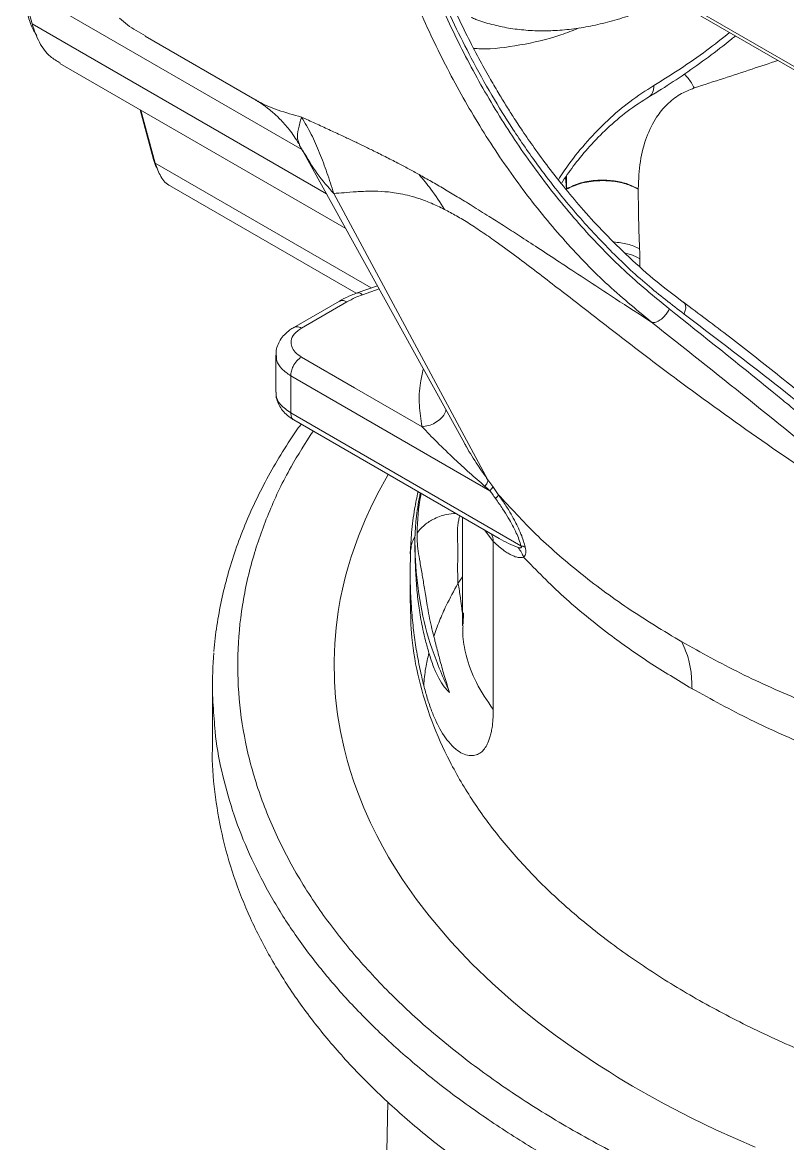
# Model space of a CAD drawing. Header units: millimetres. Extents: x 169 to 14583, y -399 to 10804.
# Drawn here: x 13073.5 to 13224.5, y 7036.6 to 7257.8 of the extents above; entities that cross this region are included whole.
import ezdxf

# ---------------------------------------------------------------- set-up
doc = ezdxf.new("R2010")
doc.units = ezdxf.units.MM
doc.header["$LTSCALE"] = 35

msp = doc.modelspace()

# ---------------------------------------------------------------- linework, layer by layer
at = {"color": 7, "linetype": 'Continuous', "lineweight": 18}
for p, q in [((13265.789, 7226.104), (13173.865, 7279.17)), ((13174.279, 7278.255), (13266.203, 7225.188)), ((13192.664, 7267.638), (13284.588, 7214.571)), ((13073.549, 7264.627), (13075.445, 7257.551)), ((13073.549, 7264.627), (13128.686, 7232.797)), ((13075.445, 7257.551), (13133.567, 7223.998)), ((13097.764, 7255.12), (13119.438, 7242.607)), ((13080.936, 7249.739), (13137.34, 7217.178)), ((13119.454, 7242.634), (13119.577, 7242.56)), ((13099.421, 7230.789), (13096.798, 7240.582)), ((13096.915, 7240.515), (13099.711, 7230.078)), ((13128.254, 7233.741), (13128.125, 7234.116)), ((13128.165, 7233.683), (13128.907, 7232.422)), ((13128.844, 7232.537), (13160.773, 7174.813)), ((13099.539, 7230.722), (13099.421, 7230.789)), ((13099.711, 7230.078), (13142.376, 7205.448)), ((13180.901, 7224.991), (13180.71, 7227.257)), ((13103.004, 7225.391), (13139.408, 7204.376)), ((13180.936, 7225.017), (13180.901, 7224.991)), ((13180.936, 7224.927), (13180.936, 7225.017)), ((13195.078, 7224.927), (13195.078, 7225.017)), ((13134.986, 7224.096), (13165.412, 7167.542)), ((13195.388, 7209.644), (13195.388, 7211.2)), ((13143.588, 7205.882), (13139.622, 7204.459)), ((13143.928, 7205.267), (13140.634, 7204.085)), ((13136.089, 7202.838), (13127.11, 7197.655)), ((13128.61, 7197.506), (13137.589, 7202.69)), ((13123.56, 7192.199), (13123.56, 7184.85)), ((13126.489, 7180.768), (13126.489, 7188.117)), ((13165.791, 7165.428), (13126.489, 7188.117)), ((13126.489, 7180.768), (13171.924, 7154.539)), ((13127.11, 7179.395), (13167.629, 7156.004)), ((13166.347, 7166.231), (13165.412, 7167.542)), ((13167.462, 7164.673), (13166.347, 7166.231)), ((13160.411, 7160.171), (13160.411, 7138.761)), ((13164.728, 7157.679), (13166.464, 7155.422)), ((13151.035, 7154.635), (13151.035, 7153.889)), ((13166.464, 7122.267), (13166.464, 7155.422)), ((13167.517, 7156.073), (13167.632, 7156.01)), ((13150.082, 7152.991), (13150.21, 7153.916)), ((13150.035, 7150.204), (13150.035, 7143.203)), ((13159.499, 7147.115), (13160.411, 7148.389)), ((13160.506, 7139.053), (13160.559, 7141.331)), ((13111.035, 7126.873), (13111.035, 7114.625)), ((13145.668, 7044.834), (13144.727, 7000.842))]:
    msp.add_line(p, q, dxfattribs=at)
at = {"color": 7, "linetype": 'Continuous', "lineweight": 18, "flags": 128}
for points in [[(13180.936, 7224.927), (13180.917, 7224.963), (13180.901, 7224.991)], [(13152.4, 7178.058), (13139.077, 7185.749), (13128.61, 7191.792)], [(13145.747, 7168.636), (13145.301, 7167.895), (13143.934, 7165.401), (13142.554, 7162.668), (13141.19, 7159.693), (13139.873, 7156.474), (13138.426, 7152.362), (13137.821, 7150.377), (13137.443, 7149.023), (13137.254, 7148.302), (13136.832, 7146.578), (13136.27, 7143.924), (13135.864, 7141.588), (13135.439, 7138.368), (13135.174, 7135.254), (13135.048, 7131.816), (13135.127, 7127.668), (13135.346, 7124.621), (13135.742, 7121.275), (13136.315, 7117.868), (13137.026, 7114.596), (13137.637, 7112.241), (13138.229, 7110.217), (13138.957, 7107.974), (13139.85, 7105.502), (13140.933, 7102.806), (13142.257, 7099.844), (13143.485, 7097.342), (13144.673, 7095.104), (13145.794, 7093.124), (13146.826, 7091.401), (13147.748, 7089.929), (13148.544, 7088.706), (13151.293, 7084.77), (13153.782, 7081.522), (13158.1, 7076.435), (13162.254, 7072.051), (13166.253, 7068.204), (13170.005, 7064.868), (13172.577, 7062.714), (13175.468, 7060.408), (13178.699, 7057.961), (13182.293, 7055.385), (13187.029, 7052.202), (13189.373, 7050.708), (13190.994, 7049.704), (13191.862, 7049.176), (13193.961, 7047.925), (13197.247, 7046.04), (13200.192, 7044.422), (13205.658, 7041.584), (13210.367, 7039.297), (13218.118, 7035.824)]]:
    msp.add_lwpolyline(points, dxfattribs=at)
at = {"color": 7, "linetype": 'Continuous', "lineweight": 18}
for points, knots in [([(13141.037, 7388.609), (13140.18, 7385.117), (13138.413, 7377.921), (13136.58, 7366.479), (13135.371, 7354.222), (13135.038, 7343.494), (13135.201, 7334.57), (13135.563, 7327.634), (13136.176, 7320.551), (13137.054, 7313.337), (13138.209, 7306.009), (13139.653, 7298.585), (13141.4, 7291.085), (13143.956, 7281.715), (13147.597, 7270.68), (13152.637, 7258.286), (13158.439, 7246.447), (13164.969, 7235.245), (13172.187, 7224.758), (13180.066, 7215.101), (13188.515, 7206.263), (13194.612, 7201.226), (13197.659, 7198.708)], [0, 0, 0, 0, 0.0508455, 0.1047533, 0.1617221, 0.221751, 0.2529201, 0.2848545, 0.3175544, 0.3510199, 0.3852512, 0.4202486, 0.4560124, 0.4925431, 0.5561723, 0.6197397, 0.6832481, 0.7467004, 0.8100992, 0.8734473, 0.9367469, 1, 1, 1, 1]), ([(13201.195, 7201.289), (13198.18, 7203.773), (13192.148, 7208.742), (13183.785, 7217.448), (13175.987, 7226.949), (13168.839, 7237.252), (13162.406, 7248.177), (13156.71, 7259.636), (13151.765, 7271.534), (13147.567, 7283.867), (13144.121, 7296.641), (13141.474, 7309.785), (13139.677, 7323.22), (13138.779, 7336.765), (13138.803, 7350.323), (13139.802, 7363.776), (13141.708, 7377.052), (13143.826, 7385.589), (13144.885, 7389.857)], [0, 0, 0, 0, 0.0627029, 0.1254158, 0.1881372, 0.2508654, 0.3135986, 0.3752156, 0.4368341, 0.4984528, 0.5600698, 0.6229403, 0.6858058, 0.7486645, 0.8115148, 0.8743551, 0.9371839, 1, 1, 1, 1]), ([(13145.632, 7389.292), (13145.002, 7386.854), (13143.695, 7381.798), (13142.133, 7373.751), (13140.934, 7365.564), (13140.107, 7357.141), (13139.641, 7348.391), (13139.613, 7342.148), (13139.684, 7338.759), (13139.691, 7338.452), (13139.704, 7337.877), (13139.74, 7336.586), (13139.815, 7334.519), (13139.953, 7331.72), (13140.191, 7328.061), (13140.583, 7323.436), (13141.221, 7317.747), (13142.023, 7312.131), (13142.913, 7306.927), (13143.782, 7302.461), (13144.69, 7298.28), (13145.62, 7294.381), (13146.557, 7290.76), (13147.486, 7287.415), (13148.466, 7284.107), (13149.515, 7280.769), (13150.663, 7277.341), (13151.852, 7273.991), (13153.08, 7270.719), (13154.343, 7267.526), (13156.207, 7263.048), (13158.744, 7257.424), (13162.245, 7250.431), (13166.077, 7243.547), (13170.436, 7236.512), (13175.731, 7228.842), (13182.081, 7220.785), (13189.328, 7212.92), (13196.627, 7206.05), (13201.666, 7202.171), (13204.122, 7200.281)], [0, 0, 0, 0, 0.0356969, 0.0740346, 0.1150121, 0.1510995, 0.1914747, 0.236134, 0.2371451, 0.2381868, 0.2403621, 0.24508, 0.2559856, 0.2688509, 0.2836751, 0.3064926, 0.3327883, 0.3625615, 0.3847673, 0.4057617, 0.4255447, 0.4441163, 0.461476, 0.477626, 0.4925655, 0.5097392, 0.5266767, 0.5433781, 0.5598434, 0.5760725, 0.5920654, 0.6288274, 0.6642745, 0.7047651, 0.7434062, 0.785909, 0.8433155, 0.8981324, 0.9503572, 1, 1, 1, 1]), ([(13204.216, 7202.409), (13202.141, 7203.994), (13198.17, 7207.029), (13192.746, 7211.92), (13188.004, 7216.647), (13183.915, 7221.138), (13180.428, 7225.292), (13177.35, 7229.226), (13174.671, 7232.881), (13172.352, 7236.238), (13170.486, 7239.076), (13168.894, 7241.6), (13167.336, 7244.164), (13165.568, 7247.196), (13163.504, 7250.927), (13161.261, 7255.247), (13158.994, 7259.939), (13156.822, 7264.784), (13154.648, 7270.029), (13152.526, 7275.628), (13150.574, 7281.332), (13148.963, 7286.542), (13147.665, 7291.156), (13146.596, 7295.303), (13145.618, 7299.452), (13144.659, 7303.942), (13143.689, 7309.098), (13142.772, 7314.844), (13141.981, 7320.992), (13141.369, 7327.348), (13140.943, 7334.058), (13140.745, 7341.079), (13140.816, 7348.171), (13141.129, 7354.807), (13141.551, 7359.956), (13141.974, 7363.908), (13142.385, 7367.217), (13142.966, 7371.232), (13143.822, 7376.177), (13145.019, 7382.03), (13146.093, 7386.163), (13146.67, 7388.386)], [0, 0, 0, 0, 0.0425377, 0.0814332, 0.1166817, 0.1482794, 0.1762233, 0.2005111, 0.2248468, 0.2451592, 0.2621799, 0.2759079, 0.2898254, 0.30694, 0.3280507, 0.3528599, 0.3784882, 0.4042128, 0.4300335, 0.460588, 0.4903309, 0.5162932, 0.5382575, 0.5583624, 0.5769004, 0.5984544, 0.6230402, 0.6506569, 0.6800974, 0.7098845, 0.7400134, 0.7741621, 0.8081663, 0.8393742, 0.867453, 0.8809131, 0.8954746, 0.9146269, 0.938435, 0.9668945, 1, 1, 1, 1]), ([(13162.123, 7258.826), (13162.425, 7258.695), (13163.735, 7258.128), (13166.192, 7257.41), (13169.484, 7256.684), (13172.905, 7256.266), (13176.432, 7256.132), (13180.059, 7256.292), (13183.772, 7256.744), (13187.559, 7257.489), (13191.408, 7258.521), (13195.303, 7259.851), (13198.664, 7261.19), (13200.726, 7262.193), (13201.473, 7262.556)], [0, 0, 0, 0, 0.02721913, 0.11772613, 0.20845225, 0.29950728, 0.39095796, 0.48282532, 0.57509007, 0.66770359, 0.76060089, 0.85371251, 0.9469732, 1, 1, 1, 1]), ([(13076.367, 7255.249), (13076.073, 7255.716), (13075.348, 7256.865), (13074.908, 7258.318), (13074.647, 7259.18)], [0, 0, 0, 0, 0.4059246, 1, 1, 1, 1]), ([(13097.827, 7255.229), (13096.603, 7255.88), (13094.778, 7256.849), (13093.207, 7258.229), (13092.69, 7258.683)], [0, 0, 0, 0, 0.6710819, 1, 1, 1, 1]), ([(13075.445, 7257.551), (13075.882, 7256.29), (13076.757, 7253.768), (13078.702, 7251.188), (13080.339, 7250.232), (13081.001, 7249.846)], [0, 0, 0, 0, 0.3732407, 0.7464813, 1, 1, 1, 1]), ([(13162.602, 7252.716), (13163.057, 7252.683), (13165.953, 7252.469), (13171.716, 7253.312), (13178.23, 7254.681), (13182.201, 7256.267), (13183.401, 7256.746)], [0, 0, 0, 0, 0.0711157, 0.4529289, 0.834746, 1, 1, 1, 1]), ([(13213.095, 7255.843), (13211.599, 7254.661), (13208.385, 7252.118), (13203.39, 7248.65), (13199.898, 7246.487), (13198.152, 7245.405)], [0, 0, 0, 0, 0.3032202, 0.6516107, 1, 1, 1, 1]), ([(13197.183, 7243.156), (13198.005, 7243.655), (13200.38, 7245.098), (13204.297, 7247.677), (13208.91, 7250.99), (13212.227, 7253.502), (13213.987, 7254.974), (13214.241, 7255.185)], [0, 0, 0, 0, 0.1429695, 0.4135829, 0.6841086, 0.9545356, 1, 1, 1, 1]), ([(13206.117, 7244.904), (13208.059, 7245.538), (13211.867, 7246.782), (13217.379, 7248.59), (13220.945, 7249.769), (13222.648, 7250.332)], [0, 0, 0, 0, 0.3521535, 0.6906477, 1, 1, 1, 1]), ([(13204.177, 7247.644), (13204.432, 7247.394), (13205.215, 7246.622), (13205.754, 7245.596), (13206.117, 7244.904)], [0, 0, 0, 0, 0.3249114, 1, 1, 1, 1]), ([(13198.152, 7245.405), (13196.565, 7244.386), (13193.489, 7242.409), (13189.077, 7238.656), (13185.046, 7234.5), (13181.761, 7230.52), (13179.991, 7227.815), (13179.306, 7226.767)], [0, 0, 0, 0, 0.2333884, 0.45243991, 0.66319471, 0.86949075, 1, 1, 1, 1]), ([(13195.078, 7225.017), (13195.157, 7226.851), (13195.316, 7230.52), (13196.589, 7235.265), (13198.436, 7239), (13200.714, 7241.75), (13203.188, 7243.729), (13205.141, 7244.512), (13206.117, 7244.904)], [0, 0, 0, 0, 0.1866534, 0.3733236, 0.5599864, 0.7066945, 0.8533692, 1, 1, 1, 1]), ([(13198.152, 7245.405), (13198.139, 7245.107), (13198.114, 7244.509), (13197.837, 7243.807), (13197.517, 7243.35), (13197.245, 7243.22), (13197.168, 7243.183)], [0, 0, 0, 0, 0.294638, 0.589276, 0.883914, 1, 1, 1, 1]), ([(13119.577, 7242.56), (13119.785, 7242.433), (13121.078, 7241.646), (13123.961, 7240.449), (13127.05, 7239.602), (13128.622, 7239.17)], [0, 0, 0, 0, 0.0860056, 0.5349759, 1, 1, 1, 1]), ([(13179.877, 7226.036), (13179.98, 7226.2), (13180.812, 7227.529), (13182.659, 7230.027), (13185.558, 7233.559), (13189.024, 7237.087), (13193.008, 7240.488), (13195.826, 7242.29), (13197.301, 7243.234)], [0, 0, 0, 0, 0.0216282, 0.1747815, 0.3491034, 0.5446415, 0.7615304, 1, 1, 1, 1]), ([(13119.561, 7242.534), (13119.716, 7242.442), (13120.06, 7242.239), (13120.588, 7241.897), (13121.118, 7241.535), (13121.812, 7241.033), (13122.975, 7240.108), (13124.5, 7238.689), (13126.347, 7236.643), (13127.479, 7234.896), (13128.095, 7233.946)], [0, 0, 0, 0, 0.0749618, 0.166274, 0.2453645, 0.3246612, 0.438095, 0.5885391, 0.7760715, 1, 1, 1, 1]), ([(13128.125, 7234.116), (13128.018, 7234.361), (13127.712, 7235.061), (13127.946, 7236.78), (13128.396, 7238.371), (13128.622, 7239.17)], [0, 0, 0, 0, 0.2103455, 0.6032563, 1, 1, 1, 1]), ([(13128.622, 7239.17), (13129.531, 7238.754), (13131.295, 7237.945), (13133.948, 7236.725), (13136.374, 7235.6), (13138.59, 7234.559), (13140.604, 7233.596), (13142.766, 7232.544), (13145.085, 7231.387), (13147.46, 7230.164), (13149.69, 7228.982), (13151.111, 7228.202), (13151.814, 7227.817)], [0, 0, 0, 0, 0.1321959, 0.2566336, 0.3733669, 0.4648789, 0.5524177, 0.636033, 0.7399473, 0.8393912, 0.9205725, 1, 1, 1, 1]), ([(13128.622, 7239.17), (13129.291, 7238.041), (13130.652, 7235.744), (13132.221, 7232.064), (13133.673, 7228.191), (13134.547, 7225.466), (13134.986, 7224.096)], [0, 0, 0, 0, 0.2407265, 0.4895686, 0.7434526, 1, 1, 1, 1]), ([(13128.904, 7232.569), (13129.796, 7231.012), (13131.527, 7227.995), (13133.857, 7225.368), (13134.986, 7224.096)], [0, 0, 0, 0, 0.51587874, 1, 1, 1, 1]), ([(13100.211, 7228.938), (13100.14, 7229.038), (13099.78, 7229.549), (13099.581, 7230.237), (13099.421, 7230.789)], [0, 0, 0, 0, 0.1974492, 1, 1, 1, 1]), ([(13099.711, 7230.078), (13100.059, 7229.156), (13100.755, 7227.314), (13102.005, 7225.827), (13102.92, 7225.491), (13103.034, 7225.45)], [0, 0, 0, 0, 0.46687475, 0.93374951, 1, 1, 1, 1]), ([(13151.814, 7227.817), (13152.624, 7227.364), (13154.237, 7226.463), (13156.762, 7224.999), (13159.435, 7223.408), (13162.399, 7221.596), (13165.446, 7219.688), (13168.564, 7217.7), (13171.765, 7215.633), (13175.422, 7213.247), (13179.689, 7210.446), (13184.796, 7207.088), (13190.849, 7203.115), (13195.293, 7200.239), (13197.659, 7198.708)], [0, 0, 0, 0, 0.0594873, 0.1185312, 0.1796, 0.2456882, 0.3207327, 0.3835542, 0.4513815, 0.52958, 0.619715, 0.7243127, 0.853165, 1, 1, 1, 1]), ([(13156.83, 7220.948), (13155.957, 7222.303), (13154.395, 7224.726), (13152.603, 7226.872), (13151.814, 7227.817)], [0, 0, 0, 0, 0.5596232, 1, 1, 1, 1]), ([(13180.936, 7225.017), (13180.924, 7225.579), (13180.906, 7226.45), (13180.937, 7227.29), (13180.947, 7227.588)], [0, 0, 0, 0, 0.6450375, 1, 1, 1, 1]), ([(13195.078, 7225.017), (13194.328, 7225.382), (13192.829, 7226.111), (13190.002, 7226.672), (13186.89, 7226.767), (13183.624, 7226.285), (13181.832, 7225.44), (13180.936, 7225.017)], [0, 0, 0, 0, 0.1867813, 0.3735626, 0.5603439, 0.780172, 1, 1, 1, 1]), ([(13195.078, 7224.927), (13194.386, 7225.268), (13192.943, 7225.978), (13190.151, 7226.57), (13186.934, 7226.689), (13183.603, 7226.192), (13181.804, 7225.339), (13180.936, 7224.927)], [0, 0, 0, 0, 0.1734313, 0.3616282, 0.5576625, 0.7863518, 1, 1, 1, 1]), ([(13195.342, 7213.198), (13195.257, 7215.407), (13195.106, 7219.352), (13195.086, 7223.224), (13195.078, 7224.927)], [0, 0, 0, 0, 0.5599754, 1, 1, 1, 1]), ([(13134.986, 7224.096), (13135.634, 7224.14), (13136.929, 7224.229), (13139.382, 7224.435), (13142.052, 7224.561), (13144.95, 7224.491), (13147.528, 7224.191), (13149.944, 7223.659), (13151.959, 7223.057), (13154.202, 7222.222), (13155.96, 7221.37), (13156.83, 7220.948)], [0, 0, 0, 0, 0.1717828, 0.3430881, 0.5132704, 0.6394813, 0.7634932, 0.82429, 0.8840178, 0.9425564, 1, 1, 1, 1]), ([(13156.83, 7220.948), (13157.606, 7220.537), (13159.157, 7219.716), (13161.739, 7218.145), (13164.449, 7216.363), (13167.59, 7214.168), (13171.147, 7211.558), (13175.093, 7208.567), (13180.455, 7204.431), (13187.224, 7199.156), (13195.41, 7192.847), (13206.468, 7184.515), (13220.478, 7174.462), (13237.583, 7163.074), (13249.304, 7156.221), (13255.158, 7152.799)], [0, 0, 0, 0, 0.0282868, 0.0565648, 0.0851011, 0.1140743, 0.1534742, 0.1937041, 0.2346093, 0.3178281, 0.4022353, 0.4872891, 0.6582088, 0.8293081, 1, 1, 1, 1]), ([(13195.342, 7213.198), (13194.59, 7213.531), (13193.092, 7214.193), (13191.176, 7214.406), (13190.224, 7214.512)], [0, 0, 0, 0, 0.5028157, 1, 1, 1, 1]), ([(13192.401, 7212.338), (13192.803, 7212.243), (13193.922, 7211.98), (13194.815, 7211.505), (13195.388, 7211.2)], [0, 0, 0, 0, 0.359488, 1, 1, 1, 1]), ([(13195.388, 7211.2), (13195.385, 7211.552), (13195.381, 7212.212), (13195.355, 7212.885), (13195.342, 7213.198)], [0, 0, 0, 0, 0.5341858, 1, 1, 1, 1]), ([(13139.621, 7204.459), (13139.233, 7204.313), (13138.154, 7203.907), (13136.989, 7203.348), (13136.237, 7202.922), (13136.089, 7202.838)], [0, 0, 0, 0, 0.31092459, 0.86404978, 1, 1, 1, 1]), ([(13137.589, 7202.69), (13137.271, 7202.834), (13136.705, 7203.093), (13136.292, 7202.886), (13136.11, 7202.795)], [0, 0, 0, 0, 0.5595699, 1, 1, 1, 1]), ([(13137.589, 7202.69), (13138.12, 7202.977), (13139.07, 7203.491), (13140.156, 7203.903), (13140.634, 7204.085)], [0, 0, 0, 0, 0.5599356, 1, 1, 1, 1]), ([(13140.634, 7204.085), (13140.424, 7204.251), (13140.051, 7204.544), (13139.76, 7204.458), (13139.634, 7204.42)], [0, 0, 0, 0, 0.5656496, 1, 1, 1, 1]), ([(13201.195, 7201.289), (13201.049, 7201.014), (13200.741, 7200.435), (13200.036, 7199.614), (13199.183, 7198.936), (13198.302, 7198.562), (13197.866, 7198.661), (13197.659, 7198.708)], [0, 0, 0, 0, 0.1725759, 0.364356, 0.5651469, 0.7947149, 1, 1, 1, 1]), ([(13257.984, 7155.407), (13256.949, 7156.232), (13255.063, 7157.738), (13252.509, 7159.786), (13250.259, 7161.596), (13247.935, 7163.47), (13245.188, 7165.69), (13242.202, 7168.112), (13239.132, 7170.607), (13235.692, 7173.411), (13231.926, 7176.486), (13227.986, 7179.707), (13224.553, 7182.512), (13215.697, 7189.751), (13207.966, 7195.901), (13201.195, 7201.289)], [0, 0, 0, 0, 0.05444948, 0.09932952, 0.13463981, 0.17312737, 0.22205474, 0.27975119, 0.33107649, 0.38449364, 0.46194094, 0.530609, 0.59335435, 0.64384467, 1, 1, 1, 1]), ([(13204.122, 7200.281), (13204.238, 7200.602), (13204.468, 7201.241), (13204.442, 7201.97), (13204.241, 7202.444), (13204.017, 7202.592), (13203.91, 7202.662)], [0, 0, 0, 0, 0.29717751, 0.58970693, 0.80477114, 1, 1, 1, 1]), ([(13263.863, 7155.283), (13260.2, 7158.183), (13253.01, 7163.875), (13242.472, 7172.342), (13232.35, 7180.503), (13222.616, 7188.302), (13213.247, 7195.702), (13207.045, 7200.337), (13204.012, 7202.604)], [0, 0, 0, 0, 0.1837848, 0.360681, 0.5307129, 0.6939116, 0.850321, 1, 1, 1, 1]), ([(13197.659, 7198.708), (13204.055, 7193.646), (13216.857, 7183.514), (13235.912, 7167.981), (13248.741, 7157.861), (13255.158, 7152.799)], [0, 0, 0, 0, 0.3329177, 0.6663523, 1, 1, 1, 1]), ([(13204.122, 7200.281), (13209.756, 7196.006), (13221.03, 7187.452), (13240.805, 7171.389), (13255.13, 7159.991), (13263.886, 7153.025)], [0, 0, 0, 0, 0.2797101, 0.5597254, 1, 1, 1, 1]), ([(13127.11, 7197.655), (13126.847, 7197.493), (13126.164, 7197.071), (13125.233, 7196.255), (13124.394, 7195.194), (13123.844, 7194.035), (13123.564, 7193.02), (13123.592, 7192.408), (13123.6, 7192.211)], [0, 0, 0, 0, 0.1310342, 0.3404121, 0.5386288, 0.7277784, 0.9118676, 1, 1, 1, 1]), ([(13128.61, 7191.792), (13128.17, 7192.095), (13127.29, 7192.703), (13126.607, 7193.843), (13126.486, 7195.101), (13127.082, 7196.417), (13128.101, 7197.143), (13128.61, 7197.506)], [0, 0, 0, 0, 0.1867533, 0.3735952, 0.5603225, 0.7801874, 1, 1, 1, 1]), ([(13128.61, 7197.506), (13128.329, 7197.635), (13127.767, 7197.893), (13127.329, 7197.734), (13127.11, 7197.655)], [0, 0, 0, 0, 0.500051, 1, 1, 1, 1]), ([(13126.489, 7188.117), (13125.863, 7188.55), (13124.611, 7189.416), (13123.661, 7190.873), (13123.655, 7191.823), (13123.653, 7192.208)], [0, 0, 0, 0, 0.3727883, 0.7455767, 1, 1, 1, 1]), ([(13128.61, 7191.792), (13128.299, 7191.566), (13127.676, 7191.114), (13126.979, 7190.055), (13126.563, 7189.008), (13126.513, 7188.414), (13126.489, 7188.117)], [0, 0, 0, 0, 0.27961896, 0.55923791, 0.77961895, 1, 1, 1, 1]), ([(13152.671, 7189.46), (13152.453, 7188.555), (13151.882, 7186.183), (13151.743, 7182.358), (13152.184, 7179.47), (13152.4, 7178.058)], [0, 0, 0, 0, 0.2396588, 0.6281304, 1, 1, 1, 1]), ([(13123.601, 7184.834), (13123.594, 7184.599), (13123.577, 7183.935), (13123.892, 7182.877), (13124.478, 7181.728), (13125.328, 7180.701), (13126.231, 7179.933), (13126.876, 7179.538), (13127.11, 7179.395)], [0, 0, 0, 0, 0.104497, 0.2953687, 0.484741, 0.6791688, 0.8836011, 1, 1, 1, 1]), ([(13123.653, 7184.848), (13123.628, 7184.668), (13123.51, 7183.827), (13124.333, 7182.319), (13125.77, 7181.285), (13126.489, 7180.768)], [0, 0, 0, 0, 0.1199635, 0.5599817, 1, 1, 1, 1]), ([(13127.11, 7179.395), (13127.11, 7179.395), (13126.881, 7179.44), (13126.597, 7179.891), (13126.525, 7180.476), (13126.489, 7180.768)], [0, 0, 0, 0, 0.0001028, 0.5000514, 1, 1, 1, 1]), ([(13157.135, 7181.39), (13157.12, 7181.295), (13157.024, 7180.668), (13156.241, 7179.722), (13155.021, 7178.784), (13153.715, 7178.23), (13152.824, 7178.113), (13152.4, 7178.058)], [0, 0, 0, 0, 0.053696, 0.3530311, 0.5848937, 0.8026933, 1, 1, 1, 1]), ([(13128.545, 7178.567), (13128.356, 7178.311), (13127.035, 7176.516), (13124.864, 7173.107), (13122.058, 7168.346), (13119.584, 7163.519), (13117.413, 7158.644), (13115.556, 7153.726), (13114.015, 7148.773), (13112.78, 7143.794), (13111.9, 7138.793), (13111.425, 7135.431), (13111.332, 7133.737), (13111.331, 7133.717)], [0, 0, 0, 0, 0.01825671, 0.12806704, 0.23768704, 0.34709401, 0.45627051, 0.56520659, 0.6739019, 0.78236726, 0.89062537, 0.99871054, 1, 1, 1, 1]), ([(13563.294, 7141.466), (13563.631, 7138.186), (13564.305, 7131.627), (13563.669, 7121.768), (13561.831, 7111.966), (13558.676, 7102.274), (13554.259, 7092.749), (13548.602, 7083.445), (13541.921, 7074.668), (13534.371, 7066.439), (13526.099, 7058.765), (13516.918, 7051.444), (13506.872, 7044.512), (13496.014, 7038.001), (13484.046, 7031.758), (13470.94, 7025.87), (13456.702, 7020.422), (13441.789, 7015.614), (13426.282, 7011.478), (13410.276, 7008.035), (13393.864, 7005.303), (13377.601, 7003.358), (13361.61, 7002.14), (13345.983, 7001.583), (13330.328, 7001.659), (13314.72, 7002.367), (13299.235, 7003.7), (13283.486, 7005.712), (13267.577, 7008.464), (13251.635, 7012.004), (13236.203, 7016.232), (13221.377, 7021.13), (13207.239, 7026.663), (13193.87, 7032.801), (13181.699, 7039.324), (13170.71, 7046.14), (13160.867, 7053.169), (13151.899, 7060.577), (13143.851, 7068.33), (13136.757, 7076.387), (13130.468, 7084.962), (13125.132, 7094.041), (13120.888, 7103.592), (13117.912, 7113.302), (13116.231, 7123.115), (13115.847, 7132.974), (13116.763, 7142.82), (13118.909, 7152.328), (13122.184, 7161.443), (13126.083, 7169.676), (13129.414, 7174.845), (13130.926, 7177.192)], [0, 0, 0, 0, 0.0212331, 0.0424662, 0.0636993, 0.0849324, 0.1061656, 0.1273986, 0.1486317, 0.1680962, 0.1875606, 0.207025, 0.2264894, 0.2459539, 0.2654183, 0.2866514, 0.3078846, 0.3291177, 0.3503507, 0.3715839, 0.392817, 0.41405, 0.4335145, 0.452979, 0.4724434, 0.4919078, 0.5113723, 0.5308367, 0.5520697, 0.5733029, 0.594536, 0.6157691, 0.6370022, 0.6582353, 0.6794684, 0.6989329, 0.7183973, 0.7378617, 0.7573261, 0.7767906, 0.796255, 0.8174881, 0.8387212, 0.8599543, 0.8811874, 0.9024206, 0.9236536, 0.9448867, 0.9643512, 0.9838156, 1, 1, 1, 1]), ([(13152.4, 7178.058), (13153.37, 7177.044), (13155.342, 7174.982), (13158.568, 7171.875), (13161.729, 7168.983), (13163.792, 7167.18), (13164.819, 7166.282)], [0, 0, 0, 0, 0.2731479, 0.5554471, 0.7788213, 1, 1, 1, 1]), ([(13165.412, 7167.542), (13164.739, 7168.507), (13163.207, 7170.707), (13161.656, 7173.142), (13160.905, 7174.576), (13160.779, 7174.816)], [0, 0, 0, 0, 0.39459, 0.8989764, 1, 1, 1, 1]), ([(13165.412, 7167.542), (13165.408, 7167.368), (13165.403, 7167.057), (13164.997, 7166.519), (13164.819, 7166.282)], [0, 0, 0, 0, 0.56, 1, 1, 1, 1]), ([(13151.617, 7165.247), (13151.382, 7164.117), (13150.822, 7161.43), (13150.321, 7157.423), (13150.16, 7154.549), (13150.087, 7153.248)], [0, 0, 0, 0, 0.284503, 0.6762272, 1, 1, 1, 1]), ([(13164.819, 7166.282), (13165.001, 7166.124), (13165.323, 7165.843), (13165.649, 7165.554), (13165.791, 7165.428)], [0, 0, 0, 0, 0.5640771, 1, 1, 1, 1]), ([(13166.347, 7166.231), (13166.319, 7166.129), (13166.27, 7165.948), (13165.938, 7165.587), (13165.791, 7165.428)], [0, 0, 0, 0, 0.56, 1, 1, 1, 1]), ([(13166.923, 7163.85), (13166.711, 7164.144), (13166.333, 7164.668), (13165.957, 7165.196), (13165.791, 7165.428)], [0, 0, 0, 0, 0.5588753, 1, 1, 1, 1]), ([(13157.84, 7125.621), (13156.606, 7128.461), (13154.138, 7134.141), (13151.94, 7142.844), (13150.94, 7151.607), (13150.943, 7159.018), (13151.771, 7163.461), (13152.057, 7164.993)], [0, 0, 0, 0, 0.2209259, 0.4418517, 0.6627776, 0.8837034, 1, 1, 1, 1]), ([(13152.237, 7164.89), (13152.205, 7164.747), (13151.635, 7162.152), (13151.525, 7159.532), (13151.421, 7157.057)], [0, 0, 0, 0, 0.0548789, 1, 1, 1, 1]), ([(13166.923, 7163.85), (13167.099, 7164.052), (13167.412, 7164.413), (13167.447, 7164.593), (13167.462, 7164.673)], [0, 0, 0, 0, 0.5600724, 1, 1, 1, 1]), ([(13171.924, 7154.539), (13171.803, 7154.946), (13171.553, 7155.791), (13170.986, 7157.152), (13170.278, 7158.589), (13169.373, 7160.187), (13168.263, 7161.953), (13167.391, 7163.188), (13166.923, 7163.85)], [0, 0, 0, 0, 0.1248347, 0.258991, 0.4169307, 0.5740594, 0.7715055, 1, 1, 1, 1]), ([(13167.462, 7164.673), (13169.857, 7162.037), (13174.658, 7156.755), (13183.286, 7149.274), (13192.848, 7142.121), (13200.07, 7137.752), (13203.689, 7135.563)], [0, 0, 0, 0, 0.2483185, 0.4977509, 0.748308, 1, 1, 1, 1]), ([(13172.764, 7154.282), (13172.657, 7154.684), (13172.432, 7155.532), (13171.92, 7156.915), (13171.308, 7158.296), (13170.57, 7159.746), (13169.657, 7161.358), (13168.596, 7163.044), (13167.8, 7164.187), (13167.462, 7164.673)], [0, 0, 0, 0, 0.1128681, 0.2374311, 0.3845531, 0.5002045, 0.6499027, 0.8513588, 1, 1, 1, 1]), ([(13159.131, 7160.928), (13158.49, 7160.886), (13156.856, 7160.78), (13154.658, 7159.888), (13152.692, 7158.597), (13151.84, 7157.564), (13151.421, 7157.057)], [0, 0, 0, 0, 0.2024878, 0.5166514, 0.7624521, 1, 1, 1, 1]), ([(13159.885, 7160.493), (13159.857, 7160.419), (13159.722, 7160.06), (13159.578, 7159.376), (13159.424, 7158.254), (13159.392, 7156.92), (13159.448, 7155.013), (13159.491, 7152.823), (13159.399, 7150.136), (13159.465, 7148.151), (13159.499, 7147.115)], [0, 0, 0, 0, 0.0138271, 0.0671515, 0.128936, 0.2314657, 0.3418311, 0.5560134, 0.7680123, 1, 1, 1, 1]), ([(13150.21, 7153.916), (13150.238, 7154.218), (13150.324, 7155.133), (13150.778, 7155.974), (13151.082, 7156.538)], [0, 0, 0, 0, 0.3301302, 1, 1, 1, 1]), ([(13151.421, 7157.057), (13151.421, 7156.508), (13151.419, 7155.327), (13151.656, 7153.422), (13152.027, 7151.191), (13152.384, 7149.186), (13152.677, 7147.438), (13152.9, 7146.064), (13153.155, 7144.484), (13153.449, 7142.7), (13153.807, 7140.714), (13154.221, 7138.682), (13154.559, 7137.324), (13154.722, 7136.672)], [0, 0, 0, 0, 0.0804135, 0.1728444, 0.2795038, 0.4088038, 0.4680316, 0.5366102, 0.6109908, 0.7004364, 0.7991018, 0.9034148, 1, 1, 1, 1]), ([(13166.464, 7155.422), (13166.419, 7155.947), (13166.37, 7156.505), (13166.057, 7156.899), (13166.038, 7156.922)], [0, 0, 0, 0, 0.9397143, 1, 1, 1, 1]), ([(13166.464, 7155.422), (13166.758, 7155.14), (13167.402, 7154.523), (13168.324, 7153.783), (13169.198, 7153.183), (13169.93, 7152.766), (13170.664, 7152.433), (13171.346, 7152.234), (13171.963, 7152.177), (13172.286, 7152.277), (13172.431, 7152.323)], [0, 0, 0, 0, 0.149429, 0.3276906, 0.4584098, 0.5797153, 0.6857641, 0.8186163, 0.9184282, 1, 1, 1, 1]), ([(13167.632, 7156.01), (13168.236, 7155.661), (13169.488, 7154.937), (13170.728, 7154.454), (13171.37, 7154.204)], [0, 0, 0, 0, 0.4815342, 1, 1, 1, 1]), ([(13171.37, 7154.204), (13171.52, 7154.165), (13171.721, 7154.113), (13171.927, 7154.139), (13171.999, 7154.197), (13172.018, 7154.267), (13172.018, 7154.318), (13172.008, 7154.369), (13171.976, 7154.445), (13171.943, 7154.504), (13171.924, 7154.539)], [0, 0, 0, 0, 0.4704656, 0.6309924, 0.7496292, 0.8176377, 0.8467055, 0.8739561, 0.9265592, 1, 1, 1, 1]), ([(13171.37, 7154.204), (13171.619, 7153.882), (13172.064, 7153.307), (13172.319, 7152.623), (13172.431, 7152.323)], [0, 0, 0, 0, 0.56, 1, 1, 1, 1]), ([(13172.764, 7154.282), (13172.632, 7154.342), (13172.397, 7154.45), (13172.068, 7154.512), (13171.924, 7154.539)], [0, 0, 0, 0, 0.5612205, 1, 1, 1, 1]), ([(13172.431, 7152.323), (13172.545, 7152.431), (13172.743, 7152.619), (13172.88, 7153.104), (13172.894, 7153.647), (13172.808, 7154.068), (13172.764, 7154.282)], [0, 0, 0, 0, 0.33142683, 0.57609608, 0.78455078, 1, 1, 1, 1]), ([(13150.147, 7153.923), (13150.112, 7152.366), (13150.042, 7149.297), (13150.098, 7145.605), (13150.239, 7143.659), (13150.248, 7143.533)], [0, 0, 0, 0, 0.490496, 0.9668478, 1, 1, 1, 1]), ([(13151.036, 7153.889), (13151.036, 7153.706), (13151.036, 7153.157), (13151.05, 7152.143), (13151.085, 7150.765), (13151.158, 7149.063), (13151.275, 7147.219), (13151.441, 7145.33), (13151.64, 7143.55), (13151.888, 7141.759), (13152.194, 7139.924), (13152.592, 7137.927), (13153.101, 7135.749), (13153.534, 7134.213), (13153.76, 7133.413)], [0, 0, 0, 0, 0.0256578, 0.0767981, 0.1381734, 0.2119858, 0.3061404, 0.3898263, 0.4751073, 0.5608478, 0.6528839, 0.7528762, 0.8712176, 1, 1, 1, 1]), ([(13172.431, 7152.323), (13175.004, 7149.678), (13180.15, 7144.389), (13188.629, 7137.51), (13197.127, 7131.473), (13202.832, 7128.055), (13205.684, 7126.346)], [0, 0, 0, 0, 0.28000046, 0.55998721, 0.77999475, 1, 1, 1, 1]), ([(13150.035, 7150.204), (13150.035, 7149.992), (13150.036, 7149.531), (13150.046, 7148.575), (13150.074, 7147.226), (13150.129, 7145.455), (13150.211, 7144.194), (13150.254, 7143.533)], [0, 0, 0, 0, 0.0986889, 0.2156063, 0.4356207, 0.7043468, 1, 1, 1, 1]), ([(13154.722, 7136.672), (13155.084, 7137.689), (13155.804, 7139.714), (13157.371, 7143.287), (13158.699, 7145.674), (13159.499, 7147.115)], [0, 0, 0, 0, 0.2860479, 0.5692594, 1, 1, 1, 1]), ([(13159.499, 7147.115), (13159.595, 7146.638), (13159.788, 7145.681), (13159.972, 7144.384), (13160.115, 7143.262), (13160.238, 7142.33), (13160.339, 7141.568), (13160.429, 7141.037), (13160.477, 7140.893), (13160.498, 7140.829)], [0, 0, 0, 0, 0.1933123, 0.3876914, 0.5308106, 0.6691962, 0.8132658, 0.9180701, 1, 1, 1, 1]), ([(13529.831, 7138.118), (13529.503, 7135.351), (13528.847, 7129.817), (13526.486, 7121.601), (13523.132, 7113.507), (13518.703, 7105.585), (13513.254, 7097.878), (13506.807, 7090.432), (13499.402, 7083.289), (13491.081, 7076.491), (13481.891, 7070.076), (13471.886, 7064.082), (13461.123, 7058.543), (13449.663, 7053.49), (13437.574, 7048.953), (13424.924, 7044.957), (13411.786, 7041.527), (13398.235, 7038.681), (13384.35, 7036.436), (13370.21, 7034.804), (13355.897, 7033.796), (13341.492, 7033.417), (13327.079, 7033.669), (13312.741, 7034.55), (13298.559, 7036.056), (13284.616, 7038.178), (13270.992, 7040.904), (13257.764, 7044.218), (13245.009, 7048.101), (13232.801, 7052.53), (13221.209, 7057.481), (13210.3, 7062.925), (13200.137, 7068.83), (13190.778, 7075.163), (13182.277, 7081.886), (13174.683, 7088.963), (13168.04, 7096.351), (13162.385, 7104.008), (13157.753, 7111.891), (13154.161, 7119.954), (13151.669, 7128.15), (13150.235, 7135.918), (13150.154, 7140.948), (13150.118, 7143.205)], [0, 0, 0, 0, 0.0245016, 0.0490031, 0.0735047, 0.0980063, 0.1225078, 0.1470094, 0.171511, 0.1960125, 0.2205141, 0.2450156, 0.2695172, 0.2940188, 0.3185203, 0.3430219, 0.3675235, 0.392025, 0.4165266, 0.4410282, 0.4655297, 0.4900313, 0.5145329, 0.5390344, 0.563536, 0.5880376, 0.6125391, 0.6370407, 0.6615422, 0.6860438, 0.7105454, 0.7350469, 0.7595485, 0.7840501, 0.8085516, 0.8330532, 0.8575548, 0.8820563, 0.9065579, 0.9310595, 0.955561, 0.9800626, 1, 1, 1, 1]), ([(13150.254, 7143.533), (13150.285, 7142.974), (13150.39, 7141.053), (13150.719, 7137.873), (13151.261, 7134.014), (13151.934, 7130.422), (13152.494, 7128.08), (13152.754, 7126.994)], [0, 0, 0, 0, 0.0950038, 0.3260075, 0.5565501, 0.7942518, 1, 1, 1, 1]), ([(13166.464, 7122.267), (13165.261, 7124.006), (13162.872, 7127.459), (13161.117, 7132.508), (13160.387, 7136.285), (13160.475, 7138.232), (13160.499, 7138.76)], [0, 0, 0, 0, 0.33034478, 0.65595108, 0.90666104, 1, 1, 1, 1]), ([(13157.84, 7125.621), (13157.671, 7126.126), (13157.32, 7127.171), (13156.859, 7128.689), (13156.418, 7130.223), (13156.037, 7131.62), (13155.664, 7133.032), (13155.318, 7134.367), (13154.999, 7135.608), (13154.802, 7136.363), (13154.722, 7136.672)], [0, 0, 0, 0, 0.13798, 0.28517436, 0.41284778, 0.55460649, 0.66399434, 0.79553987, 0.91624093, 1, 1, 1, 1]), ([(13203.689, 7135.563), (13207.485, 7133.472), (13215.056, 7129.301), (13227.47, 7123.767), (13240.459, 7118.767), (13249.639, 7115.974), (13254.218, 7114.582)], [0, 0, 0, 0, 0.2518937, 0.5025185, 0.7518837, 1, 1, 1, 1]), ([(13205.684, 7126.346), (13205.652, 7127.324), (13205.588, 7129.285), (13205.026, 7132.486), (13204.196, 7134.397), (13203.689, 7135.563)], [0, 0, 0, 0, 0.2794052, 0.5604616, 1, 1, 1, 1]), ([(13111.328, 7133.431), (13111.156, 7130.882), (13110.862, 7126.525), (13111.242, 7122.17), (13111.4, 7120.363)], [0, 0, 0, 0, 0.5848713, 1, 1, 1, 1]), ([(13152.754, 7126.994), (13152.838, 7128.119), (13152.985, 7130.108), (13153.525, 7132.412), (13153.76, 7133.413)], [0, 0, 0, 0, 0.5654288, 1, 1, 1, 1]), ([(13153.76, 7133.413), (13154.061, 7132.466), (13154.657, 7130.589), (13155.687, 7128.392), (13156.75, 7126.669), (13157.485, 7125.962), (13157.84, 7125.621)], [0, 0, 0, 0, 0.2660635, 0.5273349, 0.7718857, 1, 1, 1, 1]), ([(13152.754, 7126.994), (13152.978, 7126.146), (13153.45, 7124.363), (13154.276, 7121.967), (13155.197, 7119.783), (13156.21, 7117.857), (13157.37, 7116.117), (13158.675, 7114.67), (13160.05, 7113.659), (13161.358, 7113.146), (13162.535, 7113.084), (13163.54, 7113.399), (13164.366, 7114.014), (13165.023, 7114.864), (13165.488, 7115.808), (13165.814, 7116.751), (13166.049, 7117.667), (13166.257, 7118.818), (13166.427, 7120.316), (13166.451, 7121.586), (13166.464, 7122.267)], [0, 0, 0, 0, 0.0642839, 0.1351122, 0.2042204, 0.2715105, 0.3440373, 0.4270494, 0.5064066, 0.580309, 0.6467746, 0.7047161, 0.7552301, 0.8005255, 0.8408259, 0.8672469, 0.8936751, 0.9208465, 0.9575597, 1, 1, 1, 1]), ([(13205.684, 7126.346), (13209.468, 7124.264), (13217.038, 7120.099), (13228.599, 7114.987), (13239.761, 7110.679), (13246.938, 7108.391), (13250.526, 7107.248)], [0, 0, 0, 0, 0.2799747, 0.5599557, 0.7799728, 1, 1, 1, 1]), ([(13111.4, 7120.363), (13111.444, 7119.549), (13111.634, 7116.114), (13112.79, 7110.082), (13114.877, 7102.304), (13117.82, 7094.615), (13121.535, 7087.04), (13126.028, 7079.605), (13131.279, 7072.339), (13137.269, 7065.265), (13143.977, 7058.41), (13151.381, 7051.797), (13159.453, 7045.451), (13168.164, 7039.392), (13177.485, 7033.644), (13187.381, 7028.226), (13197.818, 7023.158), (13208.759, 7018.457), (13220.166, 7014.14), (13231.997, 7010.222), (13244.21, 7006.718), (13256.764, 7003.64), (13269.612, 7000.998), (13282.71, 6998.802), (13296.01, 6997.06), (13309.467, 6995.778), (13323.033, 6994.96), (13336.658, 6994.61), (13350.295, 6994.728), (13363.896, 6995.315), (13377.413, 6996.367), (13390.797, 6997.882), (13404.001, 6999.855), (13416.979, 7002.276), (13429.683, 7005.141), (13442.074, 7008.432), (13454.085, 7012.159), (13464.463, 7015.783), (13470.625, 7018.325), (13473.09, 7019.342)], [0, 0, 0, 0, 0.008624, 0.0364197, 0.0642153, 0.092011, 0.1198066, 0.1476023, 0.1753979, 0.2031935, 0.2309892, 0.2587848, 0.2865805, 0.3143761, 0.3421718, 0.3699674, 0.3977631, 0.4255587, 0.4533543, 0.48115, 0.5089456, 0.5367413, 0.5645369, 0.5923326, 0.6201282, 0.6479238, 0.6757195, 0.7035151, 0.7313108, 0.7591064, 0.7869021, 0.8146977, 0.8424934, 0.870289, 0.8980846, 0.9258803, 0.9536759, 0.9814716, 1, 1, 1, 1]), ([(13431.959, 6993.563), (13431.649, 6993.478), (13426.942, 6992.191), (13417.479, 6990.158), (13403.598, 6987.519), (13389.415, 6985.449), (13375.044, 6983.888), (13360.542, 6982.867), (13345.957, 6982.38), (13331.333, 6982.434), (13316.744, 6983.024), (13302.249, 6984.147), (13287.924, 6985.802), (13273.811, 6987.98), (13259.954, 6990.679), (13246.421, 6993.881), (13233.268, 6997.572), (13220.565, 7001.737), (13208.348, 7006.361), (13196.656, 7011.432), (13185.545, 7016.923), (13175.061, 7022.809), (13165.262, 7029.064), (13156.173, 7035.667), (13147.827, 7042.599), (13140.259, 7049.824), (13133.502, 7057.311), (13127.596, 7065.025), (13122.553, 7072.94), (13118.393, 7081.034), (13115.139, 7089.265), (13112.767, 7097.598), (13111.437, 7105.991), (13110.887, 7111.68), (13111.043, 7114.556), (13111.047, 7114.624)], [0, 0, 0, 0, 0.0022645, 0.0344002, 0.0665473, 0.0987836, 0.1309301, 0.1630676, 0.1952033, 0.2273503, 0.2595867, 0.2917332, 0.3238706, 0.3560064, 0.3881534, 0.4203898, 0.4525363, 0.4846737, 0.5168095, 0.5489565, 0.5811929, 0.6133394, 0.6454768, 0.6776126, 0.7097596, 0.741996, 0.7741425, 0.8062799, 0.8384157, 0.8705627, 0.9027991, 0.9349456, 0.967083, 0.9992188, 1, 1, 1, 1])]:
    msp.add_open_spline(points, degree=3, knots=knots, dxfattribs=at)

doc.saveas('drawing.dxf')
